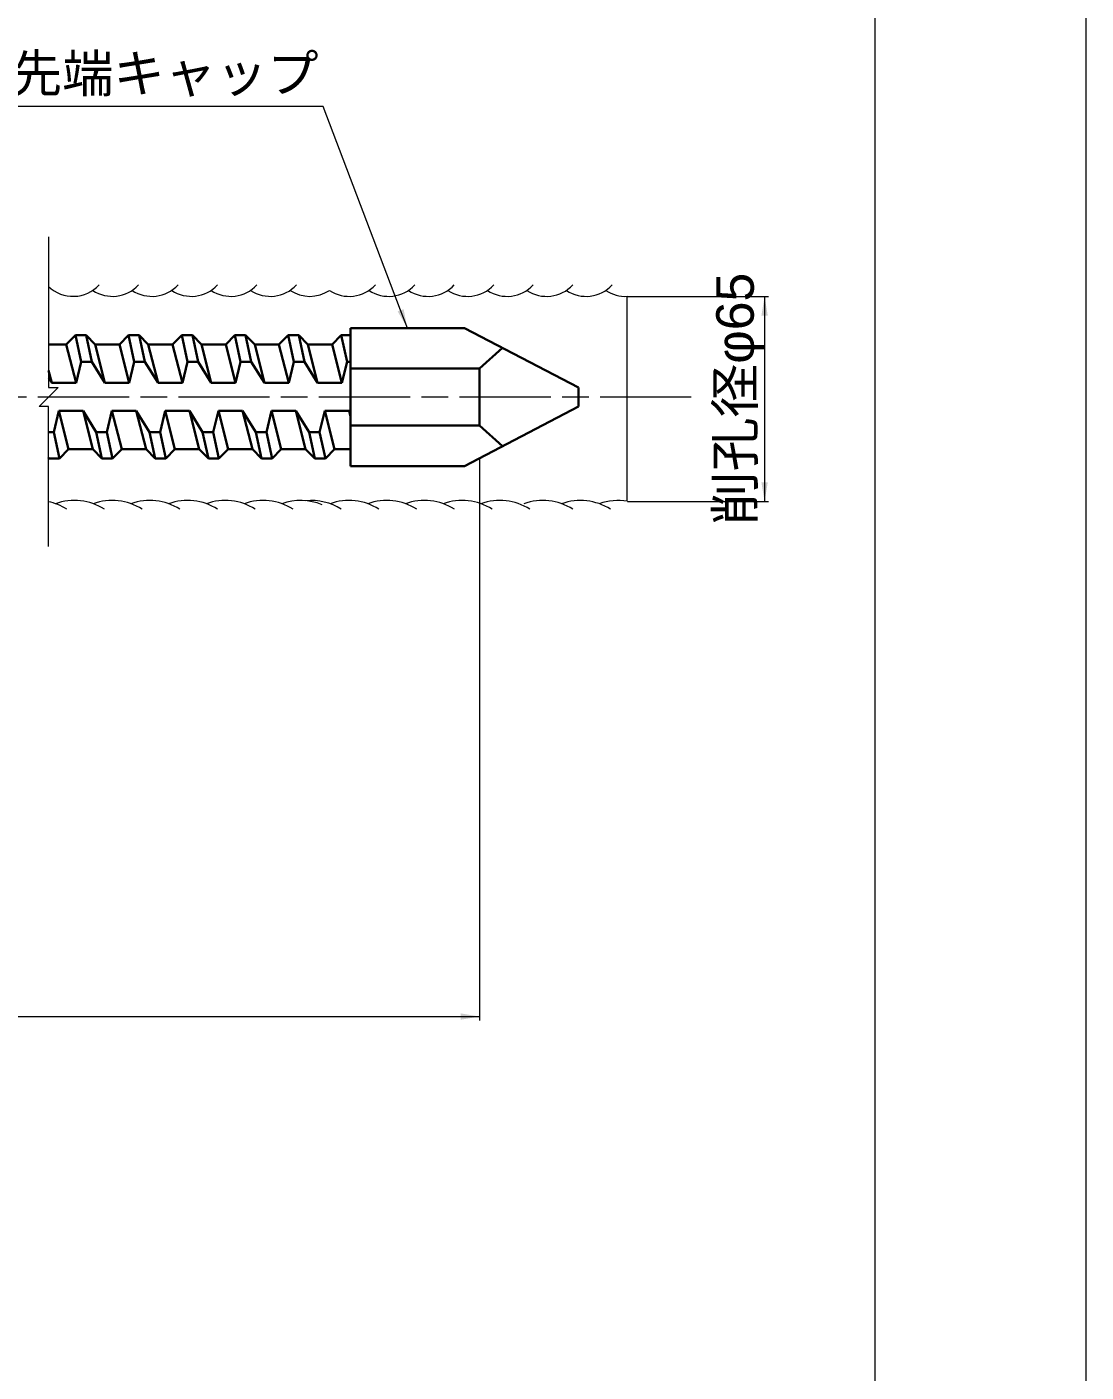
# Model space of a CAD drawing. Units: millimetres at full size, sheet at 1:2; details may follow other scales. Extents: x 1950 to 3632, y 944 to 2132.
# Drawn here: x 3353.6 to 3632.4, y 1548.1 to 1902.1 of the extents above; entities that cross this region are included whole.
import ezdxf
from ezdxf.enums import TextEntityAlignment as Align

# ---------------------------------------------------------------- set-up
doc = ezdxf.new("R2010")
doc.units = ezdxf.units.MM
doc.header["$LTSCALE"] = 2
doc.linetypes.add('CHAIN', pattern=[18.5, 12, -1.5, 3.5, -1.5])
for name, color, linetype, lineweight in [('1外形線', 7, 'Continuous', 35), ('2 細い実線', 3, 'Continuous', 20), ('4中心線', 1, 'CHAIN', 15), ('6寸法線', 4, 'Continuous', 18), ('7 枠・タイトル', 7, 'Continuous', 13), ('Defpoints_2', 7, 'Continuous', 13)]:
    doc.layers.add(name, color=color, linetype=linetype, lineweight=lineweight)
doc.styles.add('ＭＳ Ｐゴシック', font='')
doc.styles.get('ＭＳ Ｐゴシック').set_extended_font_data('MS PGothic')

# ---------------------------------------------------------------- blocks, each defined once
blk = doc.blocks.new('filled_arrow')
at = {"color": 0, "linetype": 'Continuous', "lineweight": -2}
blk.add_solid([(7.5, 1.25), (0, 0), (7.5, -1.25)], dxfattribs=at)

msp = doc.modelspace()

# ---------------------------------------------------------------- linework, layer by layer
at = {"layer": '1外形線'}
for p, q in [((3366.345, 1820.907), (3363.945, 1818.507)), ((3366.345, 1820.907), (3367.846, 1813.956)), ((3366.345, 1820.907), (3369.145, 1820.907)), ((3369.145, 1820.907), (3370.646, 1813.956)), ((3369.145, 1820.907), (3371.545, 1818.507)), ((3380.345, 1820.907), (3377.945, 1818.507)), ((3380.345, 1820.907), (3381.846, 1813.956)), ((3380.345, 1820.907), (3383.145, 1820.907)), ((3383.145, 1820.907), (3384.646, 1813.956)), ((3383.145, 1820.907), (3385.545, 1818.507)), ((3394.345, 1820.907), (3391.945, 1818.507)), ((3394.345, 1820.907), (3395.846, 1813.956)), ((3394.345, 1820.907), (3397.145, 1820.907)), ((3397.145, 1820.907), (3398.646, 1813.956)), ((3397.145, 1820.907), (3399.545, 1818.507)), ((3408.345, 1820.907), (3405.945, 1818.507)), ((3408.345, 1820.907), (3409.846, 1813.956)), ((3408.345, 1820.907), (3411.145, 1820.907)), ((3411.145, 1820.907), (3412.646, 1813.956)), ((3411.145, 1820.907), (3413.545, 1818.507)), ((3422.345, 1820.907), (3419.945, 1818.507)), ((3422.345, 1820.907), (3423.846, 1813.956)), ((3422.345, 1820.907), (3425.145, 1820.907)), ((3425.145, 1820.907), (3426.646, 1813.956)), ((3425.145, 1820.907), (3427.545, 1818.507)), ((3436.345, 1820.907), (3433.945, 1818.507)), ((3436.345, 1820.907), (3437.846, 1813.956)), ((3436.345, 1820.907), (3438.745, 1820.907)), ((3438.745, 1822.811), (3468.745, 1822.811)), ((3438.745, 1822.811), (3438.745, 1804.661)), ((3468.745, 1822.811), (3498.745, 1807.161)), ((3359.287, 1818.507), (3363.945, 1818.507)), ((3363.945, 1818.507), (3366.511, 1808.388)), ((3371.545, 1818.507), (3374.111, 1808.388)), ((3371.545, 1818.507), (3377.945, 1818.507)), ((3377.945, 1818.507), (3380.511, 1808.388)), ((3385.545, 1818.507), (3388.111, 1808.388)), ((3385.545, 1818.507), (3391.945, 1818.507)), ((3391.945, 1818.507), (3394.511, 1808.388)), ((3399.545, 1818.507), (3402.111, 1808.388)), ((3399.545, 1818.507), (3405.945, 1818.507)), ((3405.945, 1818.507), (3408.511, 1808.388)), ((3413.545, 1818.507), (3416.111, 1808.388)), ((3413.545, 1818.507), (3419.945, 1818.507)), ((3419.945, 1818.507), (3422.511, 1808.388)), ((3427.545, 1818.507), (3430.111, 1808.388)), ((3427.545, 1818.507), (3433.945, 1818.507)), ((3433.945, 1818.507), (3436.511, 1808.388)), ((3478.745, 1817.594), (3472.745, 1812.161)), ((3367.846, 1813.956), (3366.511, 1808.388)), ((3367.846, 1813.956), (3370.646, 1813.956)), ((3370.646, 1813.956), (3374.111, 1808.388)), ((3381.846, 1813.956), (3380.511, 1808.388)), ((3381.846, 1813.956), (3384.646, 1813.956)), ((3384.646, 1813.956), (3388.111, 1808.388)), ((3395.846, 1813.956), (3394.511, 1808.388)), ((3395.846, 1813.956), (3398.646, 1813.956)), ((3398.646, 1813.956), (3402.111, 1808.388)), ((3409.846, 1813.956), (3408.511, 1808.388)), ((3409.846, 1813.956), (3412.646, 1813.956)), ((3412.646, 1813.956), (3416.111, 1808.388)), ((3423.846, 1813.956), (3422.511, 1808.388)), ((3423.846, 1813.956), (3426.646, 1813.956)), ((3426.646, 1813.956), (3430.111, 1808.388)), ((3437.846, 1813.956), (3436.511, 1808.388)), ((3437.846, 1813.956), (3438.745, 1813.956)), ((3359.287, 1811.637), (3360.111, 1808.388)), ((3359.287, 1809.713), (3360.111, 1808.388)), ((3438.745, 1812.161), (3472.745, 1812.161)), ((3472.745, 1812.161), (3472.745, 1804.661)), ((3360.111, 1808.388), (3366.511, 1808.388)), ((3374.111, 1808.388), (3380.511, 1808.388)), ((3388.111, 1808.388), (3394.511, 1808.388)), ((3402.111, 1808.388), (3408.511, 1808.388)), ((3416.111, 1808.388), (3422.511, 1808.388)), ((3430.111, 1808.388), (3436.511, 1808.388)), ((3498.745, 1807.161), (3498.745, 1804.661)), ((3438.745, 1786.511), (3438.745, 1804.661)), ((3468.745, 1786.511), (3498.745, 1802.161)), ((3472.745, 1797.161), (3472.745, 1804.661)), ((3498.745, 1802.161), (3498.745, 1804.661)), ((3360.643, 1795.458), (3361.978, 1801.026)), ((3361.978, 1801.026), (3364.545, 1790.907)), ((3361.978, 1801.026), (3368.378, 1801.026)), ((3371.843, 1795.458), (3368.378, 1801.026)), ((3368.378, 1801.026), (3370.945, 1790.907)), ((3374.643, 1795.458), (3375.978, 1801.026)), ((3375.978, 1801.026), (3378.545, 1790.907)), ((3375.978, 1801.026), (3382.378, 1801.026)), ((3385.843, 1795.458), (3382.378, 1801.026)), ((3382.378, 1801.026), (3384.945, 1790.907)), ((3388.643, 1795.458), (3389.978, 1801.026)), ((3389.978, 1801.026), (3392.545, 1790.907)), ((3389.978, 1801.026), (3396.378, 1801.026)), ((3399.843, 1795.458), (3396.378, 1801.026)), ((3396.378, 1801.026), (3398.945, 1790.907)), ((3402.643, 1795.458), (3403.978, 1801.026)), ((3403.978, 1801.026), (3406.545, 1790.907)), ((3403.978, 1801.026), (3410.378, 1801.026)), ((3413.843, 1795.458), (3410.378, 1801.026)), ((3410.378, 1801.026), (3412.945, 1790.907)), ((3416.643, 1795.458), (3417.978, 1801.026)), ((3417.978, 1801.026), (3420.545, 1790.907)), ((3417.978, 1801.026), (3424.378, 1801.026)), ((3427.843, 1795.458), (3424.378, 1801.026)), ((3424.378, 1801.026), (3426.945, 1790.907)), ((3430.643, 1795.458), (3431.978, 1801.026)), ((3431.978, 1801.026), (3434.545, 1790.907)), ((3431.978, 1801.026), (3438.378, 1801.026)), ((3438.745, 1800.437), (3438.378, 1801.026)), ((3438.378, 1801.026), (3438.745, 1799.581)), ((3359.287, 1795.458), (3360.643, 1795.458)), ((3360.643, 1795.458), (3362.145, 1788.507)), ((3371.843, 1795.458), (3374.643, 1795.458)), ((3371.843, 1795.458), (3373.345, 1788.507)), ((3374.643, 1795.458), (3376.145, 1788.507)), ((3385.843, 1795.458), (3388.643, 1795.458)), ((3385.843, 1795.458), (3387.345, 1788.507)), ((3388.643, 1795.458), (3390.145, 1788.507)), ((3399.843, 1795.458), (3402.643, 1795.458)), ((3399.843, 1795.458), (3401.345, 1788.507)), ((3402.643, 1795.458), (3404.145, 1788.507)), ((3413.843, 1795.458), (3416.643, 1795.458)), ((3413.843, 1795.458), (3415.345, 1788.507)), ((3416.643, 1795.458), (3418.145, 1788.507)), ((3427.843, 1795.458), (3430.643, 1795.458)), ((3427.843, 1795.458), (3429.345, 1788.507)), ((3430.643, 1795.458), (3432.145, 1788.507)), ((3438.745, 1797.161), (3472.745, 1797.161)), ((3478.745, 1791.727), (3472.745, 1797.161)), ((3359.286, 1788.777), (3359.345, 1788.507)), ((3359.345, 1788.507), (3359.286, 1788.565)), ((3359.345, 1788.507), (3362.145, 1788.507)), ((3362.145, 1788.507), (3364.545, 1790.907)), ((3364.545, 1790.907), (3370.945, 1790.907)), ((3373.345, 1788.507), (3370.945, 1790.907)), ((3373.345, 1788.507), (3376.145, 1788.507)), ((3376.145, 1788.507), (3378.545, 1790.907)), ((3378.545, 1790.907), (3384.945, 1790.907)), ((3387.345, 1788.507), (3384.945, 1790.907)), ((3387.345, 1788.507), (3390.145, 1788.507)), ((3390.145, 1788.507), (3392.545, 1790.907)), ((3392.545, 1790.907), (3398.945, 1790.907)), ((3401.345, 1788.507), (3398.945, 1790.907)), ((3401.345, 1788.507), (3404.145, 1788.507)), ((3404.145, 1788.507), (3406.545, 1790.907)), ((3406.545, 1790.907), (3412.945, 1790.907)), ((3415.345, 1788.507), (3412.945, 1790.907)), ((3415.345, 1788.507), (3418.145, 1788.507)), ((3418.145, 1788.507), (3420.545, 1790.907)), ((3420.545, 1790.907), (3426.945, 1790.907)), ((3429.345, 1788.507), (3426.945, 1790.907)), ((3429.345, 1788.507), (3432.145, 1788.507)), ((3432.145, 1788.507), (3434.545, 1790.907)), ((3434.545, 1790.907), (3438.745, 1790.907)), ((3438.745, 1786.511), (3468.745, 1786.511))]:
    msp.add_line(p, q, dxfattribs=at)
at = {"layer": '2 細い実線'}
for p, q in [((3359.288, 1846.823), (3359.287, 1807.183)), ((3511.631, 1777.244), (3511.632, 1831.165)), ((3356.787, 1802.167), (3361.787, 1807.183)), ((3359.287, 1807.183), (3361.787, 1807.183)), ((3359.287, 1802.167), (3356.787, 1802.167)), ((3359.286, 1765.376), (3359.287, 1802.167))]:
    msp.add_line(p, q, dxfattribs=at)
for centre, radius, start, end in [((3365.719, 1840.522), 9.363, 226.61766, 317.16495), ((3376.109, 1840.522), 9.363, 236.29836, 317.16495), ((3386.499, 1840.522), 9.363, 236.29836, 317.16495), ((3396.889, 1840.521), 9.363, 236.29836, 317.16495), ((3407.279, 1840.521), 9.363, 236.29836, 317.16495), ((3417.669, 1840.521), 9.363, 236.29836, 317.16495), ((3438.449, 1840.52), 9.363, 236.29836, 317.16495), ((3448.839, 1840.52), 9.363, 236.29836, 317.16495), ((3459.229, 1840.519), 9.363, 236.29836, 317.16495), ((3469.619, 1840.519), 9.363, 236.29836, 317.16495), ((3480.009, 1840.518), 9.363, 236.29836, 317.16495), ((3490.399, 1840.518), 9.363, 236.29836, 317.16495), ((3500.789, 1840.518), 9.363, 236.29836, 317.16495), ((3428.059, 1840.52), 9.363, 236.29836, 303.69728), ((3511.179, 1840.517), 9.363, 236.29836, 272.76983), ((3356.138, 1762.498), 14.948, 58.00506, 77.84059), ((3366.068, 1762.497), 14.948, 58.00506, 109.39786), ((3375.998, 1762.496), 14.948, 58.00506, 109.39786), ((3385.928, 1762.496), 14.948, 58.00506, 109.39786), ((3395.858, 1762.495), 14.948, 58.00506, 109.39786), ((3405.788, 1762.494), 14.948, 58.00506, 109.39786), ((3415.718, 1762.494), 14.948, 58.00506, 109.39786), ((3425.648, 1762.493), 14.948, 67.81487, 109.39786), ((3428.408, 1762.495), 14.948, 58.00506, 95.33086), ((3438.338, 1762.494), 14.948, 58.00506, 109.39786), ((3448.268, 1762.494), 14.948, 58.00506, 109.39786), ((3458.198, 1762.493), 14.948, 58.00506, 109.39786), ((3468.128, 1762.492), 14.948, 58.00506, 109.39786), ((3478.058, 1762.492), 14.948, 58.00506, 109.39786), ((3489.368, 1762.492), 14.948, 58.00506, 109.39786), ((3499.298, 1762.491), 14.948, 58.00506, 109.39786), ((3509.228, 1762.491), 14.948, 80.7482, 109.39786)]:
    msp.add_arc(centre, radius, start, end, dxfattribs=at)
at = {"layer": '4中心線'}
msp.add_line((3528.467, 1804.661), (2136.53, 1804.661), dxfattribs=at)
at = {"layer": '6寸法線'}
for p, q in [((3511.696, 1831.097), (3548.765, 1831.097)), ((3547.765, 1831.097), (3547.765, 1777.176)), ((3472.745, 1788.445), (3472.745, 1640.647)), ((3511.693, 1777.176), (3548.765, 1777.176)), ((2164.771, 1641.647), (3472.745, 1641.647))]:
    msp.add_line(p, q, dxfattribs=at)
msp.add_lwpolyline([(3453.745, 1822.811), (3451.968, 1827.484), (3431.559, 1881.15), (3303.552, 1881.15)], dxfattribs=at)
at = {"layer": '7 枠・タイトル'}
msp.add_line((3576.745, 2094.695), (3576.745, 981.141), dxfattribs=at)
at = {"layer": 'Defpoints_2'}
msp.add_lwpolyline([(1950.397, 943.919), (3632.397, 943.919), (3632.397, 2131.919), (1950.397, 2131.919)], close=True, dxfattribs=at)

# ---------------------------------------------------------------- block references
at = {"layer": '6寸法線', "xscale": 0.667, "yscale": 0.667}
for p, rotation in [((3547.765, 1831.097), 270), ((3453.745, 1822.811), 110.8), ((3547.765, 1777.176), 90), ((3472.745, 1641.647), 180)]:
    msp.add_blockref('filled_arrow', p, dxfattribs=dict(at, rotation=rotation))

# ---------------------------------------------------------------- texts
at = {"layer": '6寸法線', "color": 7, "style": 'ＭＳ Ｐゴシック'}
msp.add_text('5. D29 先端キャップ', height=9.897, dxfattribs=at).set_placement((3307.628, 1881.914), align=Align.BOTTOM_LEFT)
at = {"layer": '6寸法線', "style": 'ＭＳ Ｐゴシック', "width": 1.05}
msp.add_text('削孔径φ65', height=9.897, rotation=90, dxfattribs=at).set_placement((3539.975, 1804.137), align=Align.MIDDLE_CENTER)

doc.saveas('drawing.dxf')
